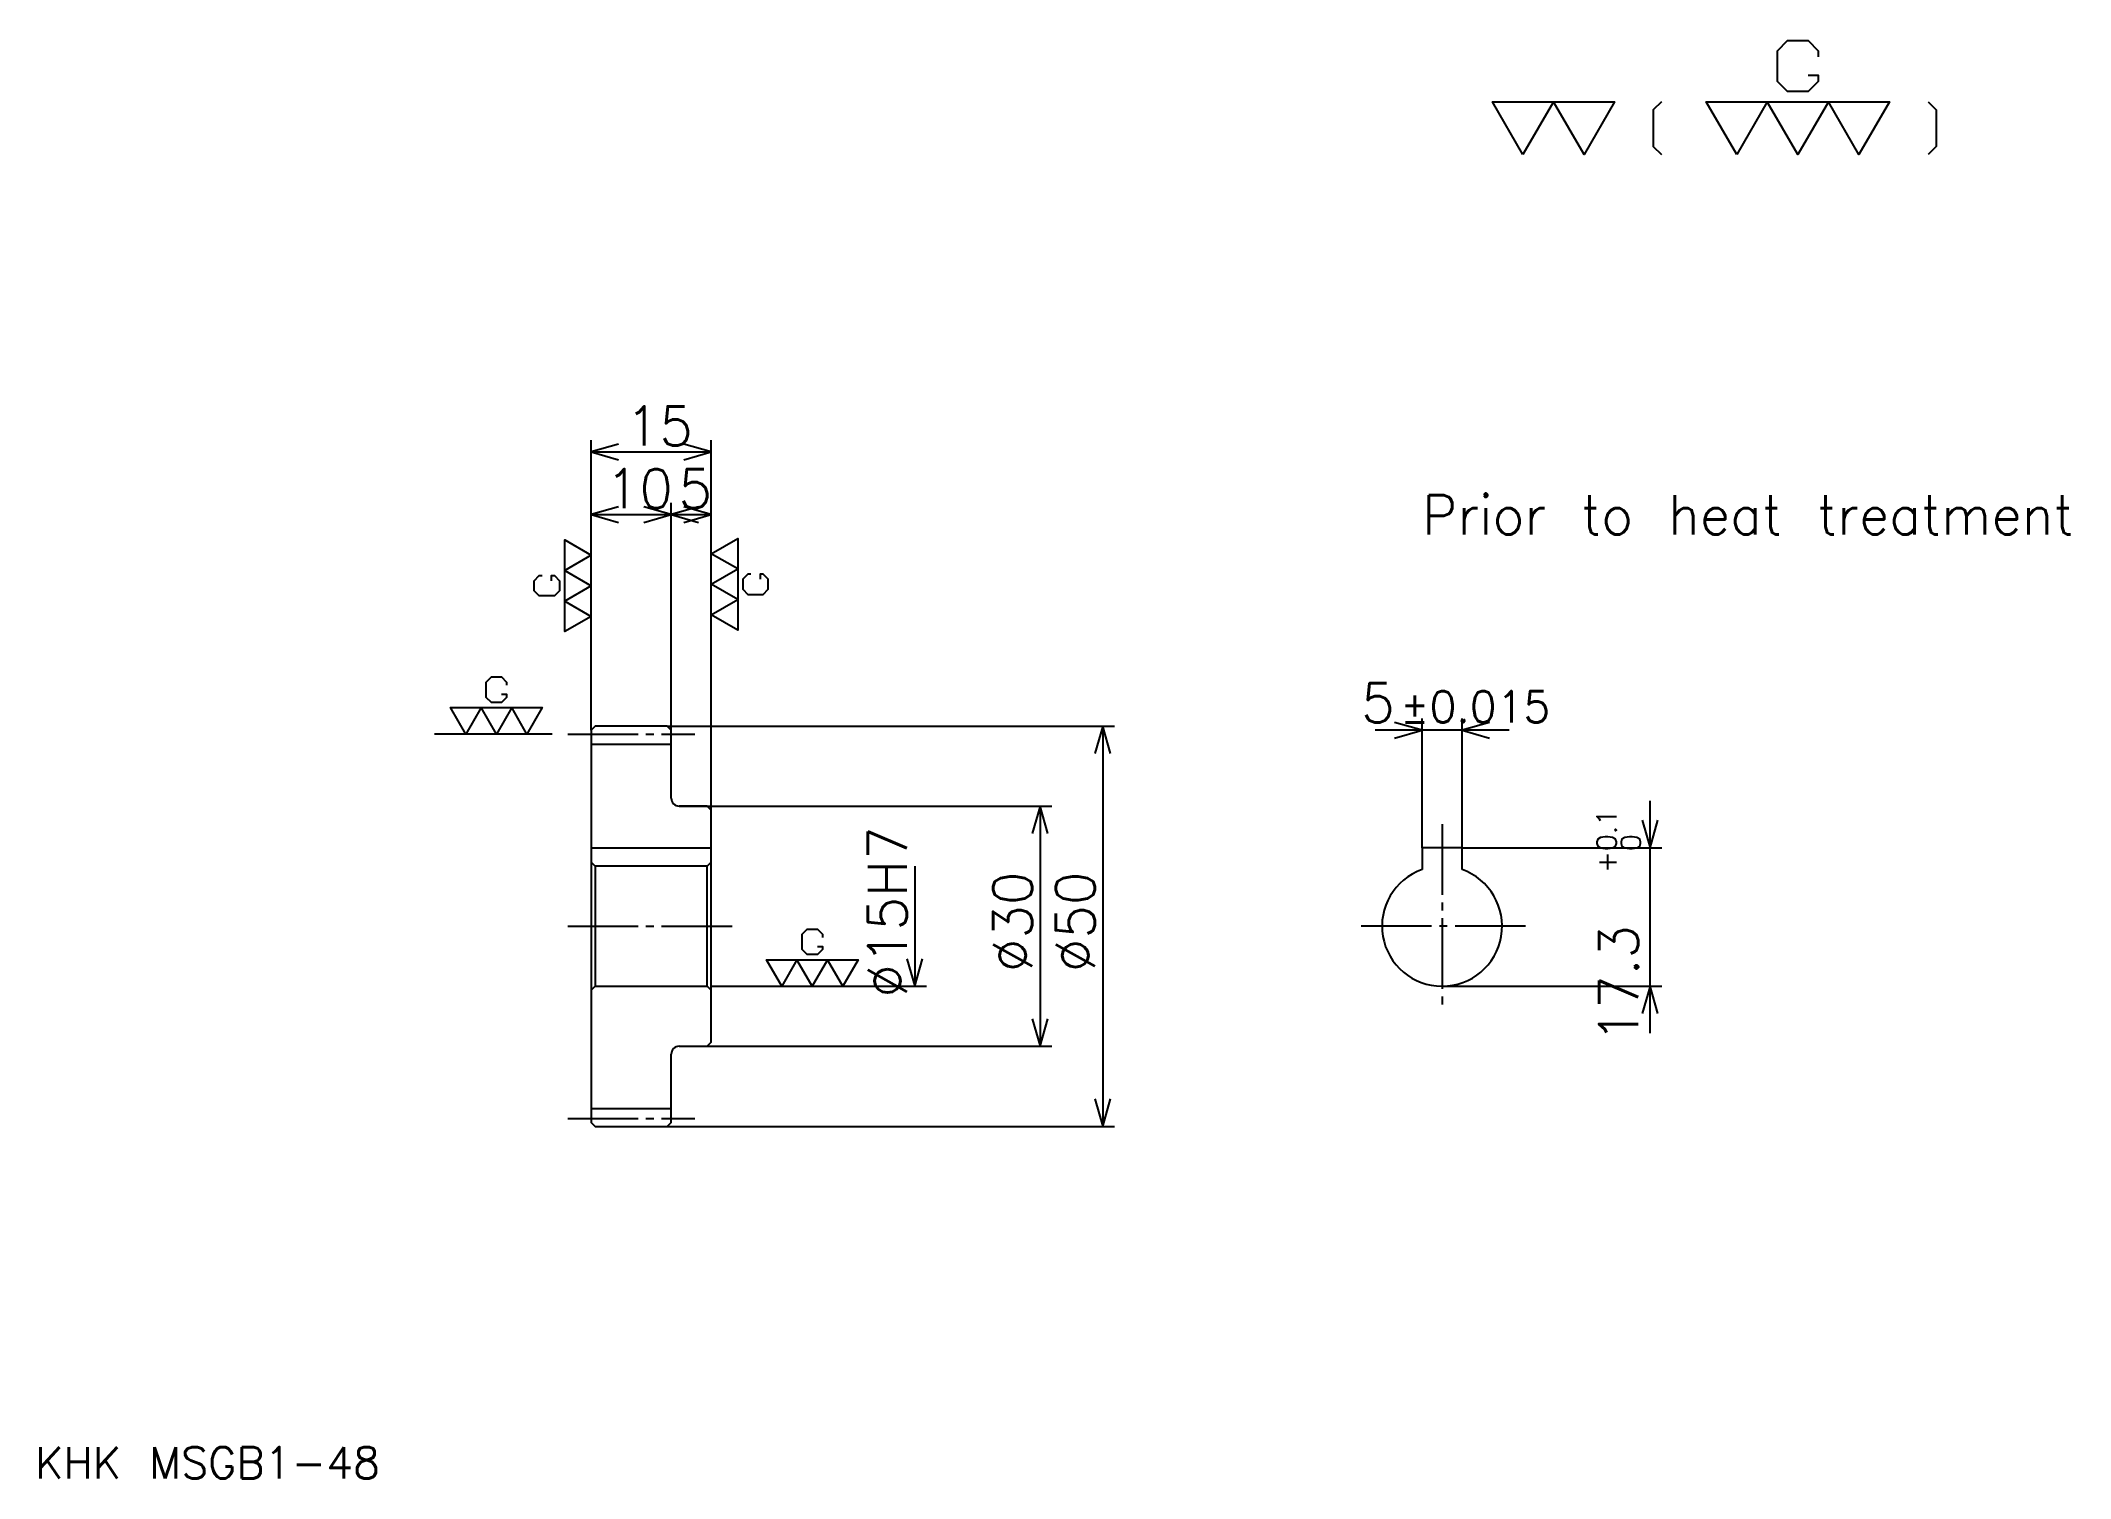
# Model space of a CAD drawing. Extents: x 10 to 264, y 11 to 190.
import ezdxf

# ---------------------------------------------------------------- set-up
doc = ezdxf.new("R2010")
doc.units = 0
doc.linetypes.add('DASHDOT', pattern=[11.739131, 8.804348, -0.978261, 0.978261, -0.978261])
doc.layers.get('0').update_dxf_attribs({"linetype": 'CONTINUOUS'})
doc.layers.add('DASHDOT', color=6, linetype='DASHDOT')
doc.styles.add('KANJI', font='TXT', dxfattribs={"bigfont": 'BIGFONT'})

msp = doc.modelspace()

# ---------------------------------------------------------------- linework, layer by layer
at = {"color": 5}
for p, q in [((79.239136, 104.728256), (79.239136, 140.434784)), ((94.239136, 104.728256), (94.239136, 140.434784)), ((79.239136, 138.967392), (94.239136, 138.967392)), ((89.239136, 104.728256), (89.239136, 132.608688)), ((79.239136, 131.141296), (89.239136, 131.141296)), ((89.239136, 131.141296), (94.239136, 131.141296)), ((79.239136, 104.228256), (79.239136, 104.728256)), ((88.739136, 104.728256), (94.239136, 104.728256)), ((89.239136, 104.228256), (89.239136, 104.728256)), ((94.239136, 104.728256), (144.619568, 104.728256)), ((94.239136, 94.228256), (94.239136, 104.728256)), ((143.152176, 104.728256), (143.152176, 54.728256)), ((193.913055, 104.202171), (177.17392, 104.202171)), ((183.043488, 89.528259), (183.043488, 105.669563)), ((188.043488, 89.528259), (188.043488, 105.669563)), ((90.239136, 94.728256), (94.239136, 94.728256)), ((94.239136, 94.728256), (136.793488, 94.728256)), ((135.326096, 94.728256), (135.326096, 64.728256)), ((211.521744, 66.358688), (211.521744, 95.39782)), ((188.043488, 89.528259), (212.989136, 89.528259)), ((119.67392, 87.228256), (119.67392, 72.228256)), ((94.239136, 72.228256), (121.141312, 72.228256)), ((185.543488, 72.228256), (212.989136, 72.228256)), ((90.239136, 64.728256), (94.239136, 64.728256)), ((94.239136, 64.728256), (136.793488, 64.728256)), ((88.739136, 54.728256), (94.239136, 54.728256)), ((94.239136, 54.728256), (144.619568, 54.728256))]:
    msp.add_line(p, q, dxfattribs=at)
at = {"color": 7}
msp.add_line((74.347832, 103.728256), (59.67392, 103.728256), dxfattribs=at)
at = {"color": 4}
for p, q in [((79.239136, 102.478256), (89.239136, 102.478256)), ((79.239136, 89.528259), (94.239136, 89.528259)), ((79.739136, 87.228256), (79.739136, 72.228256)), ((93.739136, 87.228256), (94.239136, 87.728256)), ((93.739136, 72.228256), (94.239136, 71.728256)), ((79.239136, 56.978256), (89.239136, 56.978256))]:
    msp.add_line(p, q, dxfattribs=at)
at = {"color": 7}
for points in [[(231.260864, 186.006531), (232.532608, 186.006531), (232.532608, 185.243484), (231.260864, 183.971741), (228.717392, 183.971741), (227.445648, 185.243484), (227.445648, 189.058701), (228.717392, 190.330444), (231.260864, 190.330444), (232.532608, 189.058701), (232.532608, 188.295654)], [(195.652176, 176.08696), (191.83696, 182.699997), (207.097824, 182.699997), (203.282608, 176.08696), (199.467392, 182.699997), (195.652176, 176.08696)], [(212.94783, 182.699997), (211.930435, 181.682617), (211.930435, 177.104355), (212.94783, 176.08696)], [(222.358704, 176.08696), (218.543488, 182.699997), (241.434784, 182.699997), (237.619568, 176.08696), (233.804352, 182.699997), (229.989136, 176.08696), (226.17392, 182.699997), (222.358704, 176.08696)], [(246.267395, 182.699997), (247.28479, 181.682617), (247.28479, 177.104355), (246.267395, 176.08696)], [(79.239136, 118.423904), (75.932617, 116.516296), (75.932617, 127.961952), (79.239136, 126.054344), (75.932617, 124.146736), (79.239136, 122.23912), (75.932617, 120.331512), (79.239136, 118.423904)], [(94.239136, 126.25), (97.545654, 128.157608), (97.545654, 116.711952), (94.239136, 118.61956), (97.545654, 120.527168), (94.239136, 122.434784), (97.545654, 124.342392), (94.239136, 126.25)], [(74.27935, 122.875), (74.27935, 123.510864), (74.660873, 123.510864), (75.296745, 122.875), (75.296745, 121.603256), (74.660873, 120.967392), (72.753265, 120.967392), (72.117393, 121.603256), (72.117393, 122.875), (72.753265, 123.510864), (73.134789, 123.510864)], [(99.198914, 123.706512), (98.817398, 123.706512), (98.181526, 123.070648), (98.181526, 121.798904), (98.817398, 121.16304), (100.725006, 121.16304), (101.36087, 121.798904), (101.36087, 123.070648), (100.725006, 123.706512), (100.343483, 123.706512), (100.343483, 123.070648)], [(68.038048, 108.688034), (68.67392, 108.688034), (68.67392, 108.306519), (68.038048, 107.670647), (66.766312, 107.670647), (66.13044, 108.306519), (66.13044, 110.214127), (66.766312, 110.849991), (68.038048, 110.849991), (68.67392, 110.214127), (68.67392, 109.832603)], [(63.58696, 103.728256), (61.679352, 107.034775), (73.125008, 107.034775), (71.2174, 103.728256), (69.309784, 107.034775), (67.402176, 103.728256), (65.494568, 107.034775), (63.58696, 103.728256)], [(107.494568, 77.188042), (108.13044, 77.188042), (108.13044, 76.806519), (107.494568, 76.170647), (106.222832, 76.170647), (105.58696, 76.806519), (105.58696, 78.714127), (106.222832, 79.349998), (107.494568, 79.349998), (108.13044, 78.714127), (108.13044, 78.332603)], [(103.043488, 72.228256), (101.13588, 75.534775), (112.581528, 75.534775), (110.67392, 72.228256), (108.766312, 75.534775), (106.858704, 72.228256), (104.951096, 75.534775), (103.043488, 72.228256)]]:
    msp.add_lwpolyline(points, dxfattribs=at)
at = {"color": 5}
for points in [[(82.663048, 139.945648), (79.239136, 138.967392), (82.663048, 137.989136)], [(90.815224, 137.989136), (94.239136, 138.967392), (90.815224, 139.945648)], [(82.663048, 132.119568), (79.239136, 131.141296), (82.663048, 130.16304)], [(85.815224, 130.16304), (89.239136, 131.141296), (85.815224, 132.119568)], [(92.663048, 132.119568), (89.239136, 131.141296), (92.663048, 130.16304)], [(90.815224, 130.16304), (94.239136, 131.141296), (90.815224, 132.119568)], [(144.130432, 101.304344), (143.152176, 104.728256), (142.17392, 101.304344)], [(179.619568, 103.223907), (183.043488, 104.202171), (179.619568, 105.180428)], [(191.467392, 105.180428), (188.043488, 104.202171), (191.467392, 103.223907)], [(136.304352, 91.304344), (135.326096, 94.728256), (134.347839, 91.304344)], [(210.543488, 92.952171), (211.521744, 89.528259), (212.5, 92.952171)], [(118.695663, 75.652168), (119.67392, 72.228256), (120.652176, 75.652168)], [(212.5, 68.804344), (211.521744, 72.228256), (210.543488, 68.804344)], [(134.347839, 68.152168), (135.326096, 64.728256), (136.304352, 68.152168)], [(142.17392, 58.152168), (143.152176, 54.728256), (144.130432, 58.152168)]]:
    msp.add_lwpolyline(points, dxfattribs=at)
at = {"color": 4}
for points in [[(89.239136, 95.728256), (89.239136, 104.228256), (88.739136, 104.728256), (79.739136, 104.728256), (79.239136, 104.228256), (79.239136, 71.728256)], [(90.239136, 64.728256), (93.739136, 64.728256), (94.239136, 65.228256), (94.239136, 94.228256), (93.739136, 94.728256), (90.239136, 94.728256)], [(188.043488, 86.799324), (188.043488, 89.528259), (183.043488, 89.528259), (183.043488, 86.799324)], [(79.239136, 71.728256), (79.739136, 72.228256), (93.739136, 72.228256), (93.739136, 87.228256), (79.739136, 87.228256), (79.239136, 87.728256)], [(79.239136, 71.728256), (79.239136, 55.228256), (79.739136, 54.728256), (88.739136, 54.728256), (89.239136, 55.228256), (89.239136, 63.728256)]]:
    msp.add_lwpolyline(points, dxfattribs=at)
for centre, radius, start, end in [((90.239136, 95.728256), 1, 180, 270), ((185.543488, 79.728256), 7.5, 109.47122094, 70.52877906), ((90.239136, 63.728256), 1, 90, 180)]:
    msp.add_arc(centre, radius, start, end, dxfattribs=at)
at = {"layer": 'DASHDOT', "color": 7}
for p, q in [((76.304352, 103.728256), (92.17392, 103.728256)), ((185.543488, 92.463036), (185.543488, 69.293472)), ((76.304352, 79.728256), (97.17392, 79.728256)), ((195.978271, 79.728256), (175.108704, 79.728256)), ((76.304352, 55.728256), (92.17392, 55.728256))]:
    msp.add_line(p, q, dxfattribs=at)

# ---------------------------------------------------------------- texts
at = {"color": 7, "style": 'KANJI'}
for s, height, p in [('15', 4.891304, (83.559784, 139.75)), ('10', 4.891304, (81.059792, 131.923904)), ('5', 4.891304, (90.14946, 131.923904)), ('Prior to heat treatment', 4.891304, (183.043488, 128.658691)), ('5', 4.891304, (175.446869, 105.180428)), ('%%p0.015', 3.913043, (180.288651, 105.180428)), ('KHK MSGB1-48', 3.913043, (9.782609, 10.76087))]:
    msp.add_text(s, height=height, dxfattribs=at).set_placement(p)
for s, height, p in [('%%c15H7', 4.891304, (118.695663, 70.801628)), ('0.1', 2.445652, (207.315216, 89.11203)), ('0', 2.445652, (210.347824, 89.11203)), ('+', 2.445652, (207.315216, 86.372894)), ('%%c30', 4.891304, (134.347839, 73.980972)), ('%%c50', 4.891304, (142.17392, 73.980972)), ('17.3', 4.891304, (210.054352, 65.201393))]:
    msp.add_text(s, height=height, rotation=90, dxfattribs=at).set_placement(p)

doc.saveas('drawing.dxf')
